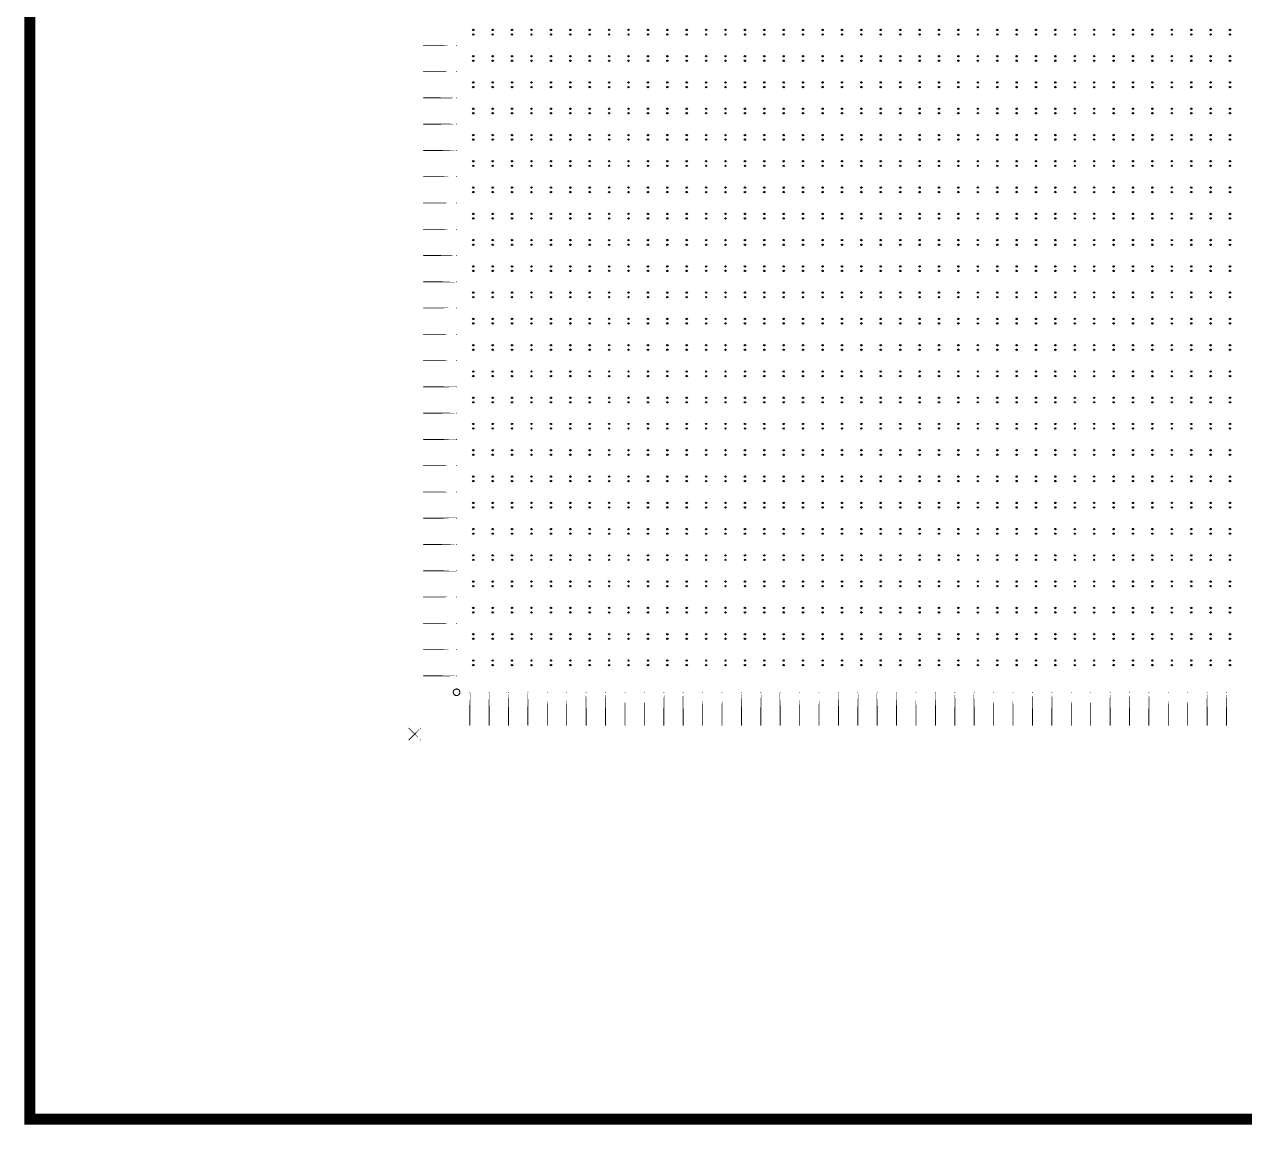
# Model space of a CAD drawing. Extents: x 11 to 212, y 11 to 212.
# Drawn here: x 10.7 to 121.7, y 10.7 to 110.7 of the extents above; entities that cross this region are included whole.
import ezdxf

# ---------------------------------------------------------------- set-up
doc = ezdxf.new("R2010")
doc.units = 0
doc.layers.get('0').update_dxf_attribs({"linetype": 'continuous'})
doc.layers.add('P1', color=7, linetype='continuous')

# ---------------------------------------------------------------- blocks, each defined once
blk = doc.blocks.new('cutlineendpoint')
at = {"const_width": 0.04}
blk.add_lwpolyline([(-0.02, 0, 1), (0.02, 0, 1)], format="xyb", close=True, dxfattribs=at)

msp = doc.modelspace()

# ---------------------------------------------------------------- linework, layer by layer
at = {"layer": 'P1'}
for points, const_width in [([(11.2, 211.2), (211.2, 211.2), (211.2, 11.2), (11.2, 11.2)], 1), ([(50, 108.81), (47, 108.81)], 0.08), ([(50, 106.42), (47, 106.42)], 0.08), ([(50, 104.04), (47, 104.04)], 0.08), ([(50, 101.65), (47, 101.65)], 0.08), ([(50, 99.26), (47, 99.26)], 0.08), ([(50, 96.87), (47, 96.87)], 0.08), ([(50, 94.48), (47, 94.48)], 0.08), ([(50, 92.09), (47, 92.09)], 0.08), ([(50, 89.71), (47, 89.71)], 0.08), ([(50, 87.32), (47, 87.32)], 0.08), ([(50, 84.93), (47, 84.93)], 0.08), ([(50, 82.54), (47, 82.54)], 0.08), ([(50, 80.15), (47, 80.15)], 0.08), ([(50, 77.76), (47, 77.76)], 0.08), ([(50, 75.38), (47, 75.38)], 0.08), ([(50, 72.99), (47, 72.99)], 0.08), ([(50, 70.6), (47, 70.6)], 0.08), ([(50, 68.21), (47, 68.21)], 0.08), ([(50, 65.82), (47, 65.82)], 0.08), ([(50, 63.44), (47, 63.44)], 0.08), ([(50, 61.05), (47, 61.05)], 0.08), ([(50, 58.66), (47, 58.66)], 0.08), ([(50, 56.27), (47, 56.27)], 0.08), ([(50, 53.88), (47, 53.88)], 0.08), ([(50, 51.49), (47, 51.49)], 0.08), ([(51.2, 50), (51.2, 47)], 0.08), ([(52.96, 50), (52.96, 47)], 0.08), ([(54.73, 50), (54.73, 47)], 0.08), ([(56.49, 50), (56.49, 47)], 0.08), ([(58.26, 50), (58.26, 47)], 0.08), ([(60.02, 50), (60.02, 47)], 0.08), ([(61.79, 50), (61.79, 47)], 0.08), ([(63.55, 50), (63.55, 47)], 0.08), ([(65.32, 50), (65.32, 47)], 0.08), ([(67.08, 50), (67.08, 47)], 0.08), ([(68.85, 50), (68.85, 47)], 0.08), ([(70.61, 50), (70.61, 47)], 0.08), ([(72.38, 50), (72.38, 47)], 0.08), ([(74.14, 50), (74.14, 47)], 0.08), ([(75.91, 50), (75.91, 47)], 0.08), ([(77.67, 50), (77.67, 47)], 0.08), ([(79.44, 50), (79.44, 47)], 0.08), ([(81.2, 50), (81.2, 47)], 0.08), ([(82.96, 50), (82.96, 47)], 0.08), ([(84.73, 50), (84.73, 47)], 0.08), ([(86.49, 50), (86.49, 47)], 0.08), ([(88.26, 50), (88.26, 47)], 0.08), ([(90.02, 50), (90.02, 47)], 0.08), ([(91.79, 50), (91.79, 47)], 0.08), ([(93.55, 50), (93.55, 47)], 0.08), ([(95.32, 50), (95.32, 47)], 0.08), ([(97.08, 50), (97.08, 47)], 0.08), ([(98.85, 50), (98.85, 47)], 0.08), ([(100.61, 50), (100.61, 47)], 0.08), ([(102.38, 50), (102.38, 47)], 0.08), ([(104.14, 50), (104.14, 47)], 0.08), ([(105.91, 50), (105.91, 47)], 0.08), ([(107.67, 50), (107.67, 47)], 0.08), ([(109.44, 50), (109.44, 47)], 0.08), ([(111.2, 50), (111.2, 47)], 0.08), ([(112.96, 50), (112.96, 47)], 0.08), ([(114.73, 50), (114.73, 47)], 0.08), ([(116.49, 50), (116.49, 47)], 0.08), ([(118.26, 50), (118.26, 47)], 0.08), ([(120.02, 50), (120.02, 47)], 0.08), ([(46.73, 46.73), (45.67, 45.67)], 0.08), ([(46.73, 45.67), (45.67, 46.73)], 0.08)]:
    msp.add_lwpolyline(points, close=True, dxfattribs=dict(at, const_width=const_width))
at = {"layer": 'P1', "const_width": 0.1}
msp.add_lwpolyline([(49.7, 50, 1), (50.3, 50, 1)], format="xyb", close=True, dxfattribs=at)
at = {"layer": 'P1'}
for centre in [(51.52, 110.21), (51.52, 109.8), (53.29, 110.21), (53.29, 109.8), (55.05, 110.21), (55.05, 109.8), (56.82, 110.21), (56.82, 109.8), (58.58, 110.21), (58.58, 109.8), (60.35, 110.21), (60.35, 109.8), (62.11, 110.21), (62.11, 109.8), (63.88, 110.21), (63.88, 109.8), (65.64, 110.21), (65.64, 109.8), (67.41, 110.21), (67.41, 109.8), (69.17, 110.21), (69.17, 109.8), (70.94, 110.21), (70.94, 109.8), (72.7, 110.21), (72.7, 109.8), (74.46, 110.21), (74.46, 109.8), (76.23, 110.21), (76.23, 109.8), (77.99, 110.21), (77.99, 109.8), (79.76, 110.21), (79.76, 109.8), (81.52, 110.21), (81.52, 109.8), (83.29, 110.21), (83.29, 109.8), (85.05, 110.21), (85.05, 109.8), (86.82, 110.21), (86.82, 109.8), (88.58, 110.21), (88.58, 109.8), (90.35, 110.21), (90.35, 109.8), (92.11, 110.21), (92.11, 109.8), (93.88, 110.21), (93.88, 109.8), (95.64, 110.21), (95.64, 109.8), (97.41, 110.21), (97.41, 109.8), (99.17, 110.21), (99.17, 109.8), (100.94, 110.21), (100.94, 109.8), (102.7, 110.21), (102.7, 109.8), (104.46, 110.21), (104.46, 109.8), (106.23, 110.21), (106.23, 109.8), (107.99, 110.21), (107.99, 109.8), (109.76, 110.21), (109.76, 109.8), (111.52, 110.21), (111.52, 109.8), (113.29, 110.21), (113.29, 109.8), (115.05, 110.21), (115.05, 109.8), (116.82, 110.21), (116.82, 109.8), (118.58, 110.21), (118.58, 109.8), (120.35, 110.21), (120.35, 109.8), (51.52, 107.82), (53.29, 107.82), (55.05, 107.82), (56.82, 107.82), (58.58, 107.82), (60.35, 107.82), (62.11, 107.82), (63.88, 107.82), (65.64, 107.82), (67.41, 107.82), (69.17, 107.82), (70.94, 107.82), (72.7, 107.82), (74.46, 107.82), (76.23, 107.82), (77.99, 107.82), (79.76, 107.82), (81.52, 107.82), (83.29, 107.82), (85.05, 107.82), (86.82, 107.82), (88.58, 107.82), (90.35, 107.82), (92.11, 107.82), (93.88, 107.82), (95.64, 107.82), (97.41, 107.82), (99.17, 107.82), (100.94, 107.82), (102.7, 107.82), (104.46, 107.82), (106.23, 107.82), (107.99, 107.82), (109.76, 107.82), (111.52, 107.82), (113.29, 107.82), (115.05, 107.82), (116.82, 107.82), (118.58, 107.82), (120.35, 107.82), (51.52, 107.41), (53.29, 107.41), (55.05, 107.41), (56.82, 107.41), (58.58, 107.41), (60.35, 107.41), (62.11, 107.41), (63.88, 107.41), (65.64, 107.41), (67.41, 107.41), (69.17, 107.41), (70.94, 107.41), (72.7, 107.41), (74.46, 107.41), (76.23, 107.41), (77.99, 107.41), (79.76, 107.41), (81.52, 107.41), (83.29, 107.41), (85.05, 107.41), (86.82, 107.41), (88.58, 107.41), (90.35, 107.41), (92.11, 107.41), (93.88, 107.41), (95.64, 107.41), (97.41, 107.41), (99.17, 107.41), (100.94, 107.41), (102.7, 107.41), (104.46, 107.41), (106.23, 107.41), (107.99, 107.41), (109.76, 107.41), (111.52, 107.41), (113.29, 107.41), (115.05, 107.41), (116.82, 107.41), (118.58, 107.41), (120.35, 107.41), (51.52, 105.44), (53.29, 105.44), (55.05, 105.44), (56.82, 105.44), (58.58, 105.44), (60.35, 105.44), (62.11, 105.44), (63.88, 105.44), (65.64, 105.44), (67.41, 105.44), (69.17, 105.44), (70.94, 105.44), (72.7, 105.44), (74.46, 105.44), (76.23, 105.44), (77.99, 105.44), (79.76, 105.44), (81.52, 105.44), (83.29, 105.44), (85.05, 105.44), (86.82, 105.44), (88.58, 105.44), (90.35, 105.44), (92.11, 105.44), (93.88, 105.44), (95.64, 105.44), (97.41, 105.44), (99.17, 105.44), (100.94, 105.44), (102.7, 105.44), (104.46, 105.44), (106.23, 105.44), (107.99, 105.44), (109.76, 105.44), (111.52, 105.44), (113.29, 105.44), (115.05, 105.44), (116.82, 105.44), (118.58, 105.44), (120.35, 105.44), (51.52, 105.02), (53.29, 105.02), (55.05, 105.02), (56.82, 105.02), (58.58, 105.02), (60.35, 105.02), (62.11, 105.02), (63.88, 105.02), (65.64, 105.02), (67.41, 105.02), (69.17, 105.02), (70.94, 105.02), (72.7, 105.02), (74.46, 105.02), (76.23, 105.02), (77.99, 105.02), (79.76, 105.02), (81.52, 105.02), (83.29, 105.02), (85.05, 105.02), (86.82, 105.02), (88.58, 105.02), (90.35, 105.02), (92.11, 105.02), (93.88, 105.02), (95.64, 105.02), (97.41, 105.02), (99.17, 105.02), (100.94, 105.02), (102.7, 105.02), (104.46, 105.02), (106.23, 105.02), (107.99, 105.02), (109.76, 105.02), (111.52, 105.02), (113.29, 105.02), (115.05, 105.02), (116.82, 105.02), (118.58, 105.02), (120.35, 105.02), (51.52, 103.05), (51.52, 102.64), (53.29, 103.05), (53.29, 102.64), (55.05, 103.05), (55.05, 102.64), (56.82, 103.05), (56.82, 102.64), (58.58, 103.05), (58.58, 102.64), (60.35, 103.05), (60.35, 102.64), (62.11, 103.05), (62.11, 102.64), (63.88, 103.05), (63.88, 102.64), (65.64, 103.05), (65.64, 102.64), (67.41, 103.05), (67.41, 102.64), (69.17, 103.05), (69.17, 102.64), (70.94, 103.05), (70.94, 102.64), (72.7, 103.05), (72.7, 102.64), (74.46, 103.05), (74.46, 102.64), (76.23, 103.05), (76.23, 102.64), (77.99, 103.05), (77.99, 102.64), (79.76, 103.05), (79.76, 102.64), (81.52, 103.05), (81.52, 102.64), (83.29, 103.05), (83.29, 102.64), (85.05, 103.05), (85.05, 102.64), (86.82, 103.05), (86.82, 102.64), (88.58, 103.05), (88.58, 102.64), (90.35, 103.05), (90.35, 102.64), (92.11, 103.05), (92.11, 102.64), (93.88, 103.05), (93.88, 102.64), (95.64, 103.05), (95.64, 102.64), (97.41, 103.05), (97.41, 102.64), (99.17, 103.05), (99.17, 102.64), (100.94, 103.05), (100.94, 102.64), (102.7, 103.05), (102.7, 102.64), (104.46, 103.05), (104.46, 102.64), (106.23, 103.05), (106.23, 102.64), (107.99, 103.05), (107.99, 102.64), (109.76, 103.05), (109.76, 102.64), (111.52, 103.05), (111.52, 102.64), (113.29, 103.05), (113.29, 102.64), (115.05, 103.05), (115.05, 102.64), (116.82, 103.05), (116.82, 102.64), (118.58, 103.05), (118.58, 102.64), (120.35, 103.05), (120.35, 102.64), (51.52, 100.66), (51.52, 100.25), (53.29, 100.66), (53.29, 100.25), (55.05, 100.66), (55.05, 100.25), (56.82, 100.66), (56.82, 100.25), (58.58, 100.66), (58.58, 100.25), (60.35, 100.66), (60.35, 100.25), (62.11, 100.66), (62.11, 100.25), (63.88, 100.66), (63.88, 100.25), (65.64, 100.66), (65.64, 100.25), (67.41, 100.66), (67.41, 100.25), (69.17, 100.66), (69.17, 100.25), (70.94, 100.66), (70.94, 100.25), (72.7, 100.66), (72.7, 100.25), (74.46, 100.66), (74.46, 100.25), (76.23, 100.66), (76.23, 100.25), (77.99, 100.66), (77.99, 100.25), (79.76, 100.66), (79.76, 100.25), (81.52, 100.66), (81.52, 100.25), (83.29, 100.66), (83.29, 100.25), (85.05, 100.66), (85.05, 100.25), (86.82, 100.66), (86.82, 100.25), (88.58, 100.66), (88.58, 100.25), (90.35, 100.66), (90.35, 100.25), (92.11, 100.66), (92.11, 100.25), (93.88, 100.66), (93.88, 100.25), (95.64, 100.66), (95.64, 100.25), (97.41, 100.66), (97.41, 100.25), (99.17, 100.66), (99.17, 100.25), (100.94, 100.66), (100.94, 100.25), (102.7, 100.66), (102.7, 100.25), (104.46, 100.66), (104.46, 100.25), (106.23, 100.66), (106.23, 100.25), (107.99, 100.66), (107.99, 100.25), (109.76, 100.66), (109.76, 100.25), (111.52, 100.66), (111.52, 100.25), (113.29, 100.66), (113.29, 100.25), (115.05, 100.66), (115.05, 100.25), (116.82, 100.66), (116.82, 100.25), (118.58, 100.66), (118.58, 100.25), (120.35, 100.66), (120.35, 100.25), (51.52, 98.27), (51.52, 97.86), (53.29, 98.27), (53.29, 97.86), (55.05, 98.27), (55.05, 97.86), (56.82, 98.27), (56.82, 97.86), (58.58, 98.27), (58.58, 97.86), (60.35, 98.27), (60.35, 97.86), (62.11, 98.27), (62.11, 97.86), (63.88, 98.27), (63.88, 97.86), (65.64, 98.27), (65.64, 97.86), (67.41, 98.27), (67.41, 97.86), (69.17, 98.27), (69.17, 97.86), (70.94, 98.27), (70.94, 97.86), (72.7, 98.27), (72.7, 97.86), (74.46, 98.27), (74.46, 97.86), (76.23, 98.27), (76.23, 97.86), (77.99, 98.27), (77.99, 97.86), (79.76, 98.27), (79.76, 97.86), (81.52, 98.27), (81.52, 97.86), (83.29, 98.27), (83.29, 97.86), (85.05, 98.27), (85.05, 97.86), (86.82, 98.27), (86.82, 97.86), (88.58, 98.27), (88.58, 97.86), (90.35, 98.27), (90.35, 97.86), (92.11, 98.27), (92.11, 97.86), (93.88, 98.27), (93.88, 97.86), (95.64, 98.27), (95.64, 97.86), (97.41, 98.27), (97.41, 97.86), (99.17, 98.27), (99.17, 97.86), (100.94, 98.27), (100.94, 97.86), (102.7, 98.27), (102.7, 97.86), (104.46, 98.27), (104.46, 97.86), (106.23, 98.27), (106.23, 97.86), (107.99, 98.27), (107.99, 97.86), (109.76, 98.27), (109.76, 97.86), (111.52, 98.27), (111.52, 97.86), (113.29, 98.27), (113.29, 97.86), (115.05, 98.27), (115.05, 97.86), (116.82, 98.27), (116.82, 97.86), (118.58, 98.27), (118.58, 97.86), (120.35, 98.27), (120.35, 97.86), (51.52, 95.88), (51.52, 95.47), (53.29, 95.88), (53.29, 95.47), (55.05, 95.88), (55.05, 95.47), (56.82, 95.88), (56.82, 95.47), (58.58, 95.88), (58.58, 95.47), (60.35, 95.88), (60.35, 95.47), (62.11, 95.88), (62.11, 95.47), (63.88, 95.88), (63.88, 95.47), (65.64, 95.88), (65.64, 95.47), (67.41, 95.88), (67.41, 95.47), (69.17, 95.88), (69.17, 95.47), (70.94, 95.88), (70.94, 95.47), (72.7, 95.88), (72.7, 95.47), (74.46, 95.88), (74.46, 95.47), (76.23, 95.88), (76.23, 95.47), (77.99, 95.88), (77.99, 95.47), (79.76, 95.88), (79.76, 95.47), (81.52, 95.88), (81.52, 95.47), (83.29, 95.88), (83.29, 95.47), (85.05, 95.88), (85.05, 95.47), (86.82, 95.88), (86.82, 95.47), (88.58, 95.88), (88.58, 95.47), (90.35, 95.88), (90.35, 95.47), (92.11, 95.88), (92.11, 95.47), (93.88, 95.88), (93.88, 95.47), (95.64, 95.88), (95.64, 95.47), (97.41, 95.88), (97.41, 95.47), (99.17, 95.88), (99.17, 95.47), (100.94, 95.88), (100.94, 95.47), (102.7, 95.88), (102.7, 95.47), (104.46, 95.88), (104.46, 95.47), (106.23, 95.88), (106.23, 95.47), (107.99, 95.88), (107.99, 95.47), (109.76, 95.88), (109.76, 95.47), (111.52, 95.88), (111.52, 95.47), (113.29, 95.88), (113.29, 95.47), (115.05, 95.88), (115.05, 95.47), (116.82, 95.88), (116.82, 95.47), (118.58, 95.88), (118.58, 95.47), (120.35, 95.88), (120.35, 95.47), (51.52, 93.49), (53.29, 93.49), (55.05, 93.49), (56.82, 93.49), (58.58, 93.49), (60.35, 93.49), (62.11, 93.49), (63.88, 93.49), (65.64, 93.49), (67.41, 93.49), (69.17, 93.49), (70.94, 93.49), (72.7, 93.49), (74.46, 93.49), (76.23, 93.49), (77.99, 93.49), (79.76, 93.49), (81.52, 93.49), (83.29, 93.49), (85.05, 93.49), (86.82, 93.49), (88.58, 93.49), (90.35, 93.49), (92.11, 93.49), (93.88, 93.49), (95.64, 93.49), (97.41, 93.49), (99.17, 93.49), (100.94, 93.49), (102.7, 93.49), (104.46, 93.49), (106.23, 93.49), (107.99, 93.49), (109.76, 93.49), (111.52, 93.49), (113.29, 93.49), (115.05, 93.49), (116.82, 93.49), (118.58, 93.49), (120.35, 93.49), (51.52, 93.08), (53.29, 93.08), (55.05, 93.08), (56.82, 93.08), (58.58, 93.08), (60.35, 93.08), (62.11, 93.08), (63.88, 93.08), (65.64, 93.08), (67.41, 93.08), (69.17, 93.08), (70.94, 93.08), (72.7, 93.08), (74.46, 93.08), (76.23, 93.08), (77.99, 93.08), (79.76, 93.08), (81.52, 93.08), (83.29, 93.08), (85.05, 93.08), (86.82, 93.08), (88.58, 93.08), (90.35, 93.08), (92.11, 93.08), (93.88, 93.08), (95.64, 93.08), (97.41, 93.08), (99.17, 93.08), (100.94, 93.08), (102.7, 93.08), (104.46, 93.08), (106.23, 93.08), (107.99, 93.08), (109.76, 93.08), (111.52, 93.08), (113.29, 93.08), (115.05, 93.08), (116.82, 93.08), (118.58, 93.08), (120.35, 93.08), (51.52, 91.11), (53.29, 91.11), (55.05, 91.11), (56.82, 91.11), (58.58, 91.11), (60.35, 91.11), (62.11, 91.11), (63.88, 91.11), (65.64, 91.11), (67.41, 91.11), (69.17, 91.11), (70.94, 91.11), (72.7, 91.11), (74.46, 91.11), (76.23, 91.11), (77.99, 91.11), (79.76, 91.11), (81.52, 91.11), (83.29, 91.11), (85.05, 91.11), (86.82, 91.11), (88.58, 91.11), (90.35, 91.11), (92.11, 91.11), (93.88, 91.11), (95.64, 91.11), (97.41, 91.11), (99.17, 91.11), (100.94, 91.11), (102.7, 91.11), (104.46, 91.11), (106.23, 91.11), (107.99, 91.11), (109.76, 91.11), (111.52, 91.11), (113.29, 91.11), (115.05, 91.11), (116.82, 91.11), (118.58, 91.11), (120.35, 91.11), (51.52, 90.69), (53.29, 90.69), (55.05, 90.69), (56.82, 90.69), (58.58, 90.69), (60.35, 90.69), (62.11, 90.69), (63.88, 90.69), (65.64, 90.69), (67.41, 90.69), (69.17, 90.69), (70.94, 90.69), (72.7, 90.69), (74.46, 90.69), (76.23, 90.69), (77.99, 90.69), (79.76, 90.69), (81.52, 90.69), (83.29, 90.69), (85.05, 90.69), (86.82, 90.69), (88.58, 90.69), (90.35, 90.69), (92.11, 90.69), (93.88, 90.69), (95.64, 90.69), (97.41, 90.69), (99.17, 90.69), (100.94, 90.69), (102.7, 90.69), (104.46, 90.69), (106.23, 90.69), (107.99, 90.69), (109.76, 90.69), (111.52, 90.69), (113.29, 90.69), (115.05, 90.69), (116.82, 90.69), (118.58, 90.69), (120.35, 90.69), (51.52, 88.72), (53.29, 88.72), (55.05, 88.72), (56.82, 88.72), (58.58, 88.72), (60.35, 88.72), (62.11, 88.72), (63.88, 88.72), (65.64, 88.72), (67.41, 88.72), (69.17, 88.72), (70.94, 88.72), (72.7, 88.72), (74.46, 88.72), (76.23, 88.72), (77.99, 88.72), (79.76, 88.72), (81.52, 88.72), (83.29, 88.72), (85.05, 88.72), (86.82, 88.72), (88.58, 88.72), (90.35, 88.72), (92.11, 88.72), (93.88, 88.72), (95.64, 88.72), (97.41, 88.72), (99.17, 88.72), (100.94, 88.72), (102.7, 88.72), (104.46, 88.72), (106.23, 88.72), (107.99, 88.72), (109.76, 88.72), (111.52, 88.72), (113.29, 88.72), (115.05, 88.72), (116.82, 88.72), (118.58, 88.72), (120.35, 88.72), (51.52, 88.31), (53.29, 88.31), (55.05, 88.31), (56.82, 88.31), (58.58, 88.31), (60.35, 88.31), (62.11, 88.31), (63.88, 88.31), (65.64, 88.31), (67.41, 88.31), (69.17, 88.31), (70.94, 88.31), (72.7, 88.31), (74.46, 88.31), (76.23, 88.31), (77.99, 88.31), (79.76, 88.31), (81.52, 88.31), (83.29, 88.31), (85.05, 88.31), (86.82, 88.31), (88.58, 88.31), (90.35, 88.31), (92.11, 88.31), (93.88, 88.31), (95.64, 88.31), (97.41, 88.31), (99.17, 88.31), (100.94, 88.31), (102.7, 88.31), (104.46, 88.31), (106.23, 88.31), (107.99, 88.31), (109.76, 88.31), (111.52, 88.31), (113.29, 88.31), (115.05, 88.31), (116.82, 88.31), (118.58, 88.31), (120.35, 88.31), (51.52, 86.33), (51.52, 85.92), (53.29, 86.33), (53.29, 85.92), (55.05, 86.33), (55.05, 85.92), (56.82, 86.33), (56.82, 85.92), (58.58, 86.33), (58.58, 85.92), (60.35, 86.33), (60.35, 85.92), (62.11, 86.33), (62.11, 85.92), (63.88, 86.33), (63.88, 85.92), (65.64, 86.33), (65.64, 85.92), (67.41, 86.33), (67.41, 85.92), (69.17, 86.33), (69.17, 85.92), (70.94, 86.33), (70.94, 85.92), (72.7, 86.33), (72.7, 85.92), (74.46, 86.33), (74.46, 85.92), (76.23, 86.33), (76.23, 85.92), (77.99, 86.33), (77.99, 85.92), (79.76, 86.33), (79.76, 85.92), (81.52, 86.33), (81.52, 85.92), (83.29, 86.33), (83.29, 85.92), (85.05, 86.33), (85.05, 85.92), (86.82, 86.33), (86.82, 85.92), (88.58, 86.33), (88.58, 85.92), (90.35, 86.33), (90.35, 85.92), (92.11, 86.33), (92.11, 85.92), (93.88, 86.33), (93.88, 85.92), (95.64, 86.33), (95.64, 85.92), (97.41, 86.33), (97.41, 85.92), (99.17, 86.33), (99.17, 85.92), (100.94, 86.33), (100.94, 85.92), (102.7, 86.33), (102.7, 85.92), (104.46, 86.33), (104.46, 85.92), (106.23, 86.33), (106.23, 85.92), (107.99, 86.33), (107.99, 85.92), (109.76, 86.33), (109.76, 85.92), (111.52, 86.33), (111.52, 85.92), (113.29, 86.33), (113.29, 85.92), (115.05, 86.33), (115.05, 85.92), (116.82, 86.33), (116.82, 85.92), (118.58, 86.33), (118.58, 85.92), (120.35, 86.33), (120.35, 85.92), (51.52, 83.94), (51.52, 83.53), (53.29, 83.94), (53.29, 83.53), (55.05, 83.94), (55.05, 83.53), (56.82, 83.94), (56.82, 83.53), (58.58, 83.94), (58.58, 83.53), (60.35, 83.94), (60.35, 83.53), (62.11, 83.94), (62.11, 83.53), (63.88, 83.94), (63.88, 83.53), (65.64, 83.94), (65.64, 83.53), (67.41, 83.94), (67.41, 83.53), (69.17, 83.94), (69.17, 83.53), (70.94, 83.94), (70.94, 83.53), (72.7, 83.94), (72.7, 83.53), (74.46, 83.94), (74.46, 83.53), (76.23, 83.94), (76.23, 83.53), (77.99, 83.94), (77.99, 83.53), (79.76, 83.94), (79.76, 83.53), (81.52, 83.94), (81.52, 83.53), (83.29, 83.94), (83.29, 83.53), (85.05, 83.94), (85.05, 83.53), (86.82, 83.94), (86.82, 83.53), (88.58, 83.94), (88.58, 83.53), (90.35, 83.94), (90.35, 83.53), (92.11, 83.94), (92.11, 83.53), (93.88, 83.94), (93.88, 83.53), (95.64, 83.94), (95.64, 83.53), (97.41, 83.94), (97.41, 83.53), (99.17, 83.94), (99.17, 83.53), (100.94, 83.94), (100.94, 83.53), (102.7, 83.94), (102.7, 83.53), (104.46, 83.94), (104.46, 83.53), (106.23, 83.94), (106.23, 83.53), (107.99, 83.94), (107.99, 83.53), (109.76, 83.94), (109.76, 83.53), (111.52, 83.94), (111.52, 83.53), (113.29, 83.94), (113.29, 83.53), (115.05, 83.94), (115.05, 83.53), (116.82, 83.94), (116.82, 83.53), (118.58, 83.94), (118.58, 83.53), (120.35, 83.94), (120.35, 83.53), (51.52, 81.55), (51.52, 81.14), (53.29, 81.55), (53.29, 81.14), (55.05, 81.55), (55.05, 81.14), (56.82, 81.55), (56.82, 81.14), (58.58, 81.55), (58.58, 81.14), (60.35, 81.55), (60.35, 81.14), (62.11, 81.55), (62.11, 81.14), (63.88, 81.55), (63.88, 81.14), (65.64, 81.55), (65.64, 81.14), (67.41, 81.55), (67.41, 81.14), (69.17, 81.55), (69.17, 81.14), (70.94, 81.55), (70.94, 81.14), (72.7, 81.55), (72.7, 81.14), (74.46, 81.55), (74.46, 81.14), (76.23, 81.55), (76.23, 81.14), (77.99, 81.55), (77.99, 81.14), (79.76, 81.55), (79.76, 81.14), (81.52, 81.55), (81.52, 81.14), (83.29, 81.55), (83.29, 81.14), (85.05, 81.55), (85.05, 81.14), (86.82, 81.55), (86.82, 81.14), (88.58, 81.55), (88.58, 81.14), (90.35, 81.55), (90.35, 81.14), (92.11, 81.55), (92.11, 81.14), (93.88, 81.55), (93.88, 81.14), (95.64, 81.55), (95.64, 81.14), (97.41, 81.55), (97.41, 81.14), (99.17, 81.55), (99.17, 81.14), (100.94, 81.55), (100.94, 81.14), (102.7, 81.55), (102.7, 81.14), (104.46, 81.55), (104.46, 81.14), (106.23, 81.55), (106.23, 81.14), (107.99, 81.55), (107.99, 81.14), (109.76, 81.55), (109.76, 81.14), (111.52, 81.55), (111.52, 81.14), (113.29, 81.55), (113.29, 81.14), (115.05, 81.55), (115.05, 81.14), (116.82, 81.55), (116.82, 81.14), (118.58, 81.55), (118.58, 81.14), (120.35, 81.55), (120.35, 81.14), (51.52, 79.16), (51.52, 78.75), (53.29, 79.16), (53.29, 78.75), (55.05, 79.16), (55.05, 78.75), (56.82, 79.16), (56.82, 78.75), (58.58, 79.16), (58.58, 78.75), (60.35, 79.16), (60.35, 78.75), (62.11, 79.16), (62.11, 78.75), (63.88, 79.16), (63.88, 78.75), (65.64, 79.16), (65.64, 78.75), (67.41, 79.16), (67.41, 78.75), (69.17, 79.16), (69.17, 78.75), (70.94, 79.16), (70.94, 78.75), (72.7, 79.16), (72.7, 78.75), (74.46, 79.16), (74.46, 78.75), (76.23, 79.16), (76.23, 78.75), (77.99, 79.16), (77.99, 78.75), (79.76, 79.16), (79.76, 78.75), (81.52, 79.16), (81.52, 78.75), (83.29, 79.16), (83.29, 78.75), (85.05, 79.16), (85.05, 78.75), (86.82, 79.16), (86.82, 78.75), (88.58, 79.16), (88.58, 78.75), (90.35, 79.16), (90.35, 78.75), (92.11, 79.16), (92.11, 78.75), (93.88, 79.16), (93.88, 78.75), (95.64, 79.16), (95.64, 78.75), (97.41, 79.16), (97.41, 78.75), (99.17, 79.16), (99.17, 78.75), (100.94, 79.16), (100.94, 78.75), (102.7, 79.16), (102.7, 78.75), (104.46, 79.16), (104.46, 78.75), (106.23, 79.16), (106.23, 78.75), (107.99, 79.16), (107.99, 78.75), (109.76, 79.16), (109.76, 78.75), (111.52, 79.16), (111.52, 78.75), (113.29, 79.16), (113.29, 78.75), (115.05, 79.16), (115.05, 78.75), (116.82, 79.16), (116.82, 78.75), (118.58, 79.16), (118.58, 78.75), (120.35, 79.16), (120.35, 78.75), (51.52, 76.78), (53.29, 76.78), (55.05, 76.78), (56.82, 76.78), (58.58, 76.78), (60.35, 76.78), (62.11, 76.78), (63.88, 76.78), (65.64, 76.78), (67.41, 76.78), (69.17, 76.78), (70.94, 76.78), (72.7, 76.78), (74.46, 76.78), (76.23, 76.78), (77.99, 76.78), (79.76, 76.78), (81.52, 76.78), (83.29, 76.78), (85.05, 76.78), (86.82, 76.78), (88.58, 76.78), (90.35, 76.78), (92.11, 76.78), (93.88, 76.78), (95.64, 76.78), (97.41, 76.78), (99.17, 76.78), (100.94, 76.78), (102.7, 76.78), (104.46, 76.78), (106.23, 76.78), (107.99, 76.78), (109.76, 76.78), (111.52, 76.78), (113.29, 76.78), (115.05, 76.78), (116.82, 76.78), (118.58, 76.78), (120.35, 76.78), (51.52, 76.36), (53.29, 76.36), (55.05, 76.36), (56.82, 76.36), (58.58, 76.36), (60.35, 76.36), (62.11, 76.36), (63.88, 76.36), (65.64, 76.36), (67.41, 76.36), (69.17, 76.36), (70.94, 76.36), (72.7, 76.36), (74.46, 76.36), (76.23, 76.36), (77.99, 76.36), (79.76, 76.36), (81.52, 76.36), (83.29, 76.36), (85.05, 76.36), (86.82, 76.36), (88.58, 76.36), (90.35, 76.36), (92.11, 76.36), (93.88, 76.36), (95.64, 76.36), (97.41, 76.36), (99.17, 76.36), (100.94, 76.36), (102.7, 76.36), (104.46, 76.36), (106.23, 76.36), (107.99, 76.36), (109.76, 76.36), (111.52, 76.36), (113.29, 76.36), (115.05, 76.36), (116.82, 76.36), (118.58, 76.36), (120.35, 76.36), (51.52, 74.39), (53.29, 74.39), (55.05, 74.39), (56.82, 74.39), (58.58, 74.39), (60.35, 74.39), (62.11, 74.39), (63.88, 74.39), (65.64, 74.39), (67.41, 74.39), (69.17, 74.39), (70.94, 74.39), (72.7, 74.39), (74.46, 74.39), (76.23, 74.39), (77.99, 74.39), (79.76, 74.39), (81.52, 74.39), (83.29, 74.39), (85.05, 74.39), (86.82, 74.39), (88.58, 74.39), (90.35, 74.39), (92.11, 74.39), (93.88, 74.39), (95.64, 74.39), (97.41, 74.39), (99.17, 74.39), (100.94, 74.39), (102.7, 74.39), (104.46, 74.39), (106.23, 74.39), (107.99, 74.39), (109.76, 74.39), (111.52, 74.39), (113.29, 74.39), (115.05, 74.39), (116.82, 74.39), (118.58, 74.39), (120.35, 74.39), (51.52, 73.98), (53.29, 73.98), (55.05, 73.98), (56.82, 73.98), (58.58, 73.98), (60.35, 73.98), (62.11, 73.98), (63.88, 73.98), (65.64, 73.98), (67.41, 73.98), (69.17, 73.98), (70.94, 73.98), (72.7, 73.98), (74.46, 73.98), (76.23, 73.98), (77.99, 73.98), (79.76, 73.98), (81.52, 73.98), (83.29, 73.98), (85.05, 73.98), (86.82, 73.98), (88.58, 73.98), (90.35, 73.98), (92.11, 73.98), (93.88, 73.98), (95.64, 73.98), (97.41, 73.98), (99.17, 73.98), (100.94, 73.98), (102.7, 73.98), (104.46, 73.98), (106.23, 73.98), (107.99, 73.98), (109.76, 73.98), (111.52, 73.98), (113.29, 73.98), (115.05, 73.98), (116.82, 73.98), (118.58, 73.98), (120.35, 73.98), (51.52, 72), (51.52, 71.59), (53.29, 72), (53.29, 71.59), (55.05, 72), (55.05, 71.59), (56.82, 72), (56.82, 71.59), (58.58, 72), (58.58, 71.59), (60.35, 72), (60.35, 71.59), (62.11, 72), (62.11, 71.59), (63.88, 72), (63.88, 71.59), (65.64, 72), (65.64, 71.59), (67.41, 72), (67.41, 71.59), (69.17, 72), (69.17, 71.59), (70.94, 72), (70.94, 71.59), (72.7, 72), (72.7, 71.59), (74.46, 72), (74.46, 71.59), (76.23, 72), (76.23, 71.59), (77.99, 72), (77.99, 71.59), (79.76, 72), (79.76, 71.59), (81.52, 72), (81.52, 71.59), (83.29, 72), (83.29, 71.59), (85.05, 72), (85.05, 71.59), (86.82, 72), (86.82, 71.59), (88.58, 72), (88.58, 71.59), (90.35, 72), (90.35, 71.59), (92.11, 72), (92.11, 71.59), (93.88, 72), (93.88, 71.59), (95.64, 72), (95.64, 71.59), (97.41, 72), (97.41, 71.59), (99.17, 72), (99.17, 71.59), (100.94, 72), (100.94, 71.59), (102.7, 72), (102.7, 71.59), (104.46, 72), (104.46, 71.59), (106.23, 72), (106.23, 71.59), (107.99, 72), (107.99, 71.59), (109.76, 72), (109.76, 71.59), (111.52, 72), (111.52, 71.59), (113.29, 72), (113.29, 71.59), (115.05, 72), (115.05, 71.59), (116.82, 72), (116.82, 71.59), (118.58, 72), (118.58, 71.59), (120.35, 72), (120.35, 71.59), (51.52, 69.61), (51.52, 69.2), (53.29, 69.61), (53.29, 69.2), (55.05, 69.61), (55.05, 69.2), (56.82, 69.61), (56.82, 69.2), (58.58, 69.61), (58.58, 69.2), (60.35, 69.61), (60.35, 69.2), (62.11, 69.61), (62.11, 69.2), (63.88, 69.61), (63.88, 69.2), (65.64, 69.61), (65.64, 69.2), (67.41, 69.61), (67.41, 69.2), (69.17, 69.61), (69.17, 69.2), (70.94, 69.61), (70.94, 69.2), (72.7, 69.61), (72.7, 69.2), (74.46, 69.61), (74.46, 69.2), (76.23, 69.61), (76.23, 69.2), (77.99, 69.61), (77.99, 69.2), (79.76, 69.61), (79.76, 69.2), (81.52, 69.61), (81.52, 69.2), (83.29, 69.61), (83.29, 69.2), (85.05, 69.61), (85.05, 69.2), (86.82, 69.61), (86.82, 69.2), (88.58, 69.61), (88.58, 69.2), (90.35, 69.61), (90.35, 69.2), (92.11, 69.61), (92.11, 69.2), (93.88, 69.61), (93.88, 69.2), (95.64, 69.61), (95.64, 69.2), (97.41, 69.61), (97.41, 69.2), (99.17, 69.61), (99.17, 69.2), (100.94, 69.61), (100.94, 69.2), (102.7, 69.61), (102.7, 69.2), (104.46, 69.61), (104.46, 69.2), (106.23, 69.61), (106.23, 69.2), (107.99, 69.61), (107.99, 69.2), (109.76, 69.61), (109.76, 69.2), (111.52, 69.61), (111.52, 69.2), (113.29, 69.61), (113.29, 69.2), (115.05, 69.61), (115.05, 69.2), (116.82, 69.61), (116.82, 69.2), (118.58, 69.61), (118.58, 69.2), (120.35, 69.61), (120.35, 69.2), (51.52, 67.22), (51.52, 66.81), (53.29, 67.22), (53.29, 66.81), (55.05, 67.22), (55.05, 66.81), (56.82, 67.22), (56.82, 66.81), (58.58, 67.22), (58.58, 66.81), (60.35, 67.22), (60.35, 66.81), (62.11, 67.22), (62.11, 66.81), (63.88, 67.22), (63.88, 66.81), (65.64, 67.22), (65.64, 66.81), (67.41, 67.22), (67.41, 66.81), (69.17, 67.22), (69.17, 66.81), (70.94, 67.22), (70.94, 66.81), (72.7, 67.22), (72.7, 66.81), (74.46, 67.22), (74.46, 66.81), (76.23, 67.22), (76.23, 66.81), (77.99, 67.22), (77.99, 66.81), (79.76, 67.22), (79.76, 66.81), (81.52, 67.22), (81.52, 66.81), (83.29, 67.22), (83.29, 66.81), (85.05, 67.22), (85.05, 66.81), (86.82, 67.22), (86.82, 66.81), (88.58, 67.22), (88.58, 66.81), (90.35, 67.22), (90.35, 66.81), (92.11, 67.22), (92.11, 66.81), (93.88, 67.22), (93.88, 66.81), (95.64, 67.22), (95.64, 66.81), (97.41, 67.22), (97.41, 66.81), (99.17, 67.22), (99.17, 66.81), (100.94, 67.22), (100.94, 66.81), (102.7, 67.22), (102.7, 66.81), (104.46, 67.22), (104.46, 66.81), (106.23, 67.22), (106.23, 66.81), (107.99, 67.22), (107.99, 66.81), (109.76, 67.22), (109.76, 66.81), (111.52, 67.22), (111.52, 66.81), (113.29, 67.22), (113.29, 66.81), (115.05, 67.22), (115.05, 66.81), (116.82, 67.22), (116.82, 66.81), (118.58, 67.22), (118.58, 66.81), (120.35, 67.22), (120.35, 66.81), (51.52, 64.84), (51.52, 64.42), (53.29, 64.84), (53.29, 64.42), (55.05, 64.84), (55.05, 64.42), (56.82, 64.84), (56.82, 64.42), (58.58, 64.84), (58.58, 64.42), (60.35, 64.84), (60.35, 64.42), (62.11, 64.84), (62.11, 64.42), (63.88, 64.84), (63.88, 64.42), (65.64, 64.84), (65.64, 64.42), (67.41, 64.84), (67.41, 64.42), (69.17, 64.84), (69.17, 64.42), (70.94, 64.84), (70.94, 64.42), (72.7, 64.84), (72.7, 64.42), (74.46, 64.84), (74.46, 64.42), (76.23, 64.84), (76.23, 64.42), (77.99, 64.84), (77.99, 64.42), (79.76, 64.84), (79.76, 64.42), (81.52, 64.84), (81.52, 64.42), (83.29, 64.84), (83.29, 64.42), (85.05, 64.84), (85.05, 64.42), (86.82, 64.84), (86.82, 64.42), (88.58, 64.84), (88.58, 64.42), (90.35, 64.84), (90.35, 64.42), (92.11, 64.84), (92.11, 64.42), (93.88, 64.84), (93.88, 64.42), (95.64, 64.84), (95.64, 64.42), (97.41, 64.84), (97.41, 64.42), (99.17, 64.84), (99.17, 64.42), (100.94, 64.84), (100.94, 64.42), (102.7, 64.84), (102.7, 64.42), (104.46, 64.84), (104.46, 64.42), (106.23, 64.84), (106.23, 64.42), (107.99, 64.84), (107.99, 64.42), (109.76, 64.84), (109.76, 64.42), (111.52, 64.84), (111.52, 64.42), (113.29, 64.84), (113.29, 64.42), (115.05, 64.84), (115.05, 64.42), (116.82, 64.84), (116.82, 64.42), (118.58, 64.84), (118.58, 64.42), (120.35, 64.84), (120.35, 64.42), (51.52, 62.45), (53.29, 62.45), (55.05, 62.45), (56.82, 62.45), (58.58, 62.45), (60.35, 62.45), (62.11, 62.45), (63.88, 62.45), (65.64, 62.45), (67.41, 62.45), (69.17, 62.45), (70.94, 62.45), (72.7, 62.45), (74.46, 62.45), (76.23, 62.45), (77.99, 62.45), (79.76, 62.45), (81.52, 62.45), (83.29, 62.45), (85.05, 62.45), (86.82, 62.45), (88.58, 62.45), (90.35, 62.45), (92.11, 62.45), (93.88, 62.45), (95.64, 62.45), (97.41, 62.45), (99.17, 62.45), (100.94, 62.45), (102.7, 62.45), (104.46, 62.45), (106.23, 62.45), (107.99, 62.45), (109.76, 62.45), (111.52, 62.45), (113.29, 62.45), (115.05, 62.45), (116.82, 62.45), (118.58, 62.45), (120.35, 62.45), (51.52, 62.04), (53.29, 62.04), (55.05, 62.04), (56.82, 62.04), (58.58, 62.04), (60.35, 62.04), (62.11, 62.04), (63.88, 62.04), (65.64, 62.04), (67.41, 62.04), (69.17, 62.04), (70.94, 62.04), (72.7, 62.04), (74.46, 62.04), (76.23, 62.04), (77.99, 62.04), (79.76, 62.04), (81.52, 62.04), (83.29, 62.04), (85.05, 62.04), (86.82, 62.04), (88.58, 62.04), (90.35, 62.04), (92.11, 62.04), (93.88, 62.04), (95.64, 62.04), (97.41, 62.04), (99.17, 62.04), (100.94, 62.04), (102.7, 62.04), (104.46, 62.04), (106.23, 62.04), (107.99, 62.04), (109.76, 62.04), (111.52, 62.04), (113.29, 62.04), (115.05, 62.04), (116.82, 62.04), (118.58, 62.04), (120.35, 62.04), (51.52, 60.06), (53.29, 60.06), (55.05, 60.06), (56.82, 60.06), (58.58, 60.06), (60.35, 60.06), (62.11, 60.06), (63.88, 60.06), (65.64, 60.06), (67.41, 60.06), (69.17, 60.06), (70.94, 60.06), (72.7, 60.06), (74.46, 60.06), (76.23, 60.06), (77.99, 60.06), (79.76, 60.06), (81.52, 60.06), (83.29, 60.06), (85.05, 60.06), (86.82, 60.06), (88.58, 60.06), (90.35, 60.06), (92.11, 60.06), (93.88, 60.06), (95.64, 60.06), (97.41, 60.06), (99.17, 60.06), (100.94, 60.06), (102.7, 60.06), (104.46, 60.06), (106.23, 60.06), (107.99, 60.06), (109.76, 60.06), (111.52, 60.06), (113.29, 60.06), (115.05, 60.06), (116.82, 60.06), (118.58, 60.06), (120.35, 60.06), (51.52, 59.65), (53.29, 59.65), (55.05, 59.65), (56.82, 59.65), (58.58, 59.65), (60.35, 59.65), (62.11, 59.65), (63.88, 59.65), (65.64, 59.65), (67.41, 59.65), (69.17, 59.65), (70.94, 59.65), (72.7, 59.65), (74.46, 59.65), (76.23, 59.65), (77.99, 59.65), (79.76, 59.65), (81.52, 59.65), (83.29, 59.65), (85.05, 59.65), (86.82, 59.65), (88.58, 59.65), (90.35, 59.65), (92.11, 59.65), (93.88, 59.65), (95.64, 59.65), (97.41, 59.65), (99.17, 59.65), (100.94, 59.65), (102.7, 59.65), (104.46, 59.65), (106.23, 59.65), (107.99, 59.65), (109.76, 59.65), (111.52, 59.65), (113.29, 59.65), (115.05, 59.65), (116.82, 59.65), (118.58, 59.65), (120.35, 59.65), (51.52, 57.67), (53.29, 57.67), (55.05, 57.67), (56.82, 57.67), (58.58, 57.67), (60.35, 57.67), (62.11, 57.67), (63.88, 57.67), (65.64, 57.67), (67.41, 57.67), (69.17, 57.67), (70.94, 57.67), (72.7, 57.67), (74.46, 57.67), (76.23, 57.67), (77.99, 57.67), (79.76, 57.67), (81.52, 57.67), (83.29, 57.67), (85.05, 57.67), (86.82, 57.67), (88.58, 57.67), (90.35, 57.67), (92.11, 57.67), (93.88, 57.67), (95.64, 57.67), (97.41, 57.67), (99.17, 57.67), (100.94, 57.67), (102.7, 57.67), (104.46, 57.67), (106.23, 57.67), (107.99, 57.67), (109.76, 57.67), (111.52, 57.67), (113.29, 57.67), (115.05, 57.67), (116.82, 57.67), (118.58, 57.67), (120.35, 57.67), (51.52, 57.26), (53.29, 57.26), (55.05, 57.26), (56.82, 57.26), (58.58, 57.26), (60.35, 57.26), (62.11, 57.26), (63.88, 57.26), (65.64, 57.26), (67.41, 57.26), (69.17, 57.26), (70.94, 57.26), (72.7, 57.26), (74.46, 57.26), (76.23, 57.26), (77.99, 57.26), (79.76, 57.26), (81.52, 57.26), (83.29, 57.26), (85.05, 57.26), (86.82, 57.26), (88.58, 57.26), (90.35, 57.26), (92.11, 57.26), (93.88, 57.26), (95.64, 57.26), (97.41, 57.26), (99.17, 57.26), (100.94, 57.26), (102.7, 57.26), (104.46, 57.26), (106.23, 57.26), (107.99, 57.26), (109.76, 57.26), (111.52, 57.26), (113.29, 57.26), (115.05, 57.26), (116.82, 57.26), (118.58, 57.26), (120.35, 57.26), (51.52, 55.28), (51.52, 54.87), (53.29, 55.28), (53.29, 54.87), (55.05, 55.28), (55.05, 54.87), (56.82, 55.28), (56.82, 54.87), (58.58, 55.28), (58.58, 54.87), (60.35, 55.28), (60.35, 54.87), (62.11, 55.28), (62.11, 54.87), (63.88, 55.28), (63.88, 54.87), (65.64, 55.28), (65.64, 54.87), (67.41, 55.28), (67.41, 54.87), (69.17, 55.28), (69.17, 54.87), (70.94, 55.28), (70.94, 54.87), (72.7, 55.28), (72.7, 54.87), (74.46, 55.28), (74.46, 54.87), (76.23, 55.28), (76.23, 54.87), (77.99, 55.28), (77.99, 54.87), (79.76, 55.28), (79.76, 54.87), (81.52, 55.28), (81.52, 54.87), (83.29, 55.28), (83.29, 54.87), (85.05, 55.28), (85.05, 54.87), (86.82, 55.28), (86.82, 54.87), (88.58, 55.28), (88.58, 54.87), (90.35, 55.28), (90.35, 54.87), (92.11, 55.28), (92.11, 54.87), (93.88, 55.28), (93.88, 54.87), (95.64, 55.28), (95.64, 54.87), (97.41, 55.28), (97.41, 54.87), (99.17, 55.28), (99.17, 54.87), (100.94, 55.28), (100.94, 54.87), (102.7, 55.28), (102.7, 54.87), (104.46, 55.28), (104.46, 54.87), (106.23, 55.28), (106.23, 54.87), (107.99, 55.28), (107.99, 54.87), (109.76, 55.28), (109.76, 54.87), (111.52, 55.28), (111.52, 54.87), (113.29, 55.28), (113.29, 54.87), (115.05, 55.28), (115.05, 54.87), (116.82, 55.28), (116.82, 54.87), (118.58, 55.28), (118.58, 54.87), (120.35, 55.28), (120.35, 54.87), (51.52, 52.89), (51.52, 52.48), (53.29, 52.89), (53.29, 52.48), (55.05, 52.89), (55.05, 52.48), (56.82, 52.89), (56.82, 52.48), (58.58, 52.89), (58.58, 52.48), (60.35, 52.89), (60.35, 52.48), (62.11, 52.89), (62.11, 52.48), (63.88, 52.89), (63.88, 52.48), (65.64, 52.89), (65.64, 52.48), (67.41, 52.89), (67.41, 52.48), (69.17, 52.89), (69.17, 52.48), (70.94, 52.89), (70.94, 52.48), (72.7, 52.89), (72.7, 52.48), (74.46, 52.89), (74.46, 52.48), (76.23, 52.89), (76.23, 52.48), (77.99, 52.89), (77.99, 52.48), (79.76, 52.89), (79.76, 52.48), (81.52, 52.89), (81.52, 52.48), (83.29, 52.89), (83.29, 52.48), (85.05, 52.89), (85.05, 52.48), (86.82, 52.89), (86.82, 52.48), (88.58, 52.89), (88.58, 52.48), (90.35, 52.89), (90.35, 52.48), (92.11, 52.89), (92.11, 52.48), (93.88, 52.89), (93.88, 52.48), (95.64, 52.89), (95.64, 52.48), (97.41, 52.89), (97.41, 52.48), (99.17, 52.89), (99.17, 52.48), (100.94, 52.89), (100.94, 52.48), (102.7, 52.89), (102.7, 52.48), (104.46, 52.89), (104.46, 52.48), (106.23, 52.89), (106.23, 52.48), (107.99, 52.89), (107.99, 52.48), (109.76, 52.89), (109.76, 52.48), (111.52, 52.89), (111.52, 52.48), (113.29, 52.89), (113.29, 52.48), (115.05, 52.89), (115.05, 52.48), (116.82, 52.89), (116.82, 52.48), (118.58, 52.89), (118.58, 52.48), (120.35, 52.89), (120.35, 52.48)]:
    msp.add_circle(centre, 0.06, dxfattribs=at)

# ---------------------------------------------------------------- block references
for p in [(47, 108.81), (50, 108.81), (47, 106.42), (50, 106.42), (47, 104.04), (50, 104.04), (47, 101.65), (50, 101.65), (47, 99.26), (50, 99.26), (47, 96.87), (50, 96.87), (47, 94.48), (50, 94.48), (47, 92.09), (50, 92.09), (47, 89.71), (50, 89.71), (47, 87.32), (50, 87.32), (47, 84.93), (50, 84.93), (47, 82.54), (50, 82.54), (47, 80.15), (50, 80.15), (47, 77.76), (50, 77.76), (47, 75.38), (50, 75.38), (47, 72.99), (50, 72.99), (47, 70.6), (50, 70.6), (47, 68.21), (50, 68.21), (47, 65.82), (50, 65.82), (47, 63.44), (50, 63.44), (47, 61.05), (50, 61.05), (47, 58.66), (50, 58.66), (47, 56.27), (50, 56.27), (47, 53.88), (50, 53.88), (47, 51.49), (50, 51.49), (51.2, 50), (52.96, 50), (54.73, 50), (56.49, 50), (58.26, 50), (60.02, 50), (61.79, 50), (63.55, 50), (65.32, 50), (67.08, 50), (68.85, 50), (70.61, 50), (72.38, 50), (74.14, 50), (75.91, 50), (77.67, 50), (79.44, 50), (81.2, 50), (82.96, 50), (84.73, 50), (86.49, 50), (88.26, 50), (90.02, 50), (91.79, 50), (93.55, 50), (95.32, 50), (97.08, 50), (98.85, 50), (100.61, 50), (102.38, 50), (104.14, 50), (105.91, 50), (107.67, 50), (109.44, 50), (111.2, 50), (112.96, 50), (114.73, 50), (116.49, 50), (118.26, 50), (120.02, 50), (45.67, 46.73), (46.73, 46.73), (51.2, 47), (52.96, 47), (54.73, 47), (56.49, 47), (58.26, 47), (60.02, 47), (61.79, 47), (63.55, 47), (65.32, 47), (67.08, 47), (68.85, 47), (70.61, 47), (72.38, 47), (74.14, 47), (75.91, 47), (77.67, 47), (79.44, 47), (81.2, 47), (82.96, 47), (84.73, 47), (86.49, 47), (88.26, 47), (90.02, 47), (91.79, 47), (93.55, 47), (95.32, 47), (97.08, 47), (98.85, 47), (100.61, 47), (102.38, 47), (104.14, 47), (105.91, 47), (107.67, 47), (109.44, 47), (111.2, 47), (112.96, 47), (114.73, 47), (116.49, 47), (118.26, 47), (120.02, 47), (45.67, 45.67), (46.73, 45.67)]:
    msp.add_blockref('cutlineendpoint', p, dxfattribs=at)

doc.saveas('drawing.dxf')
